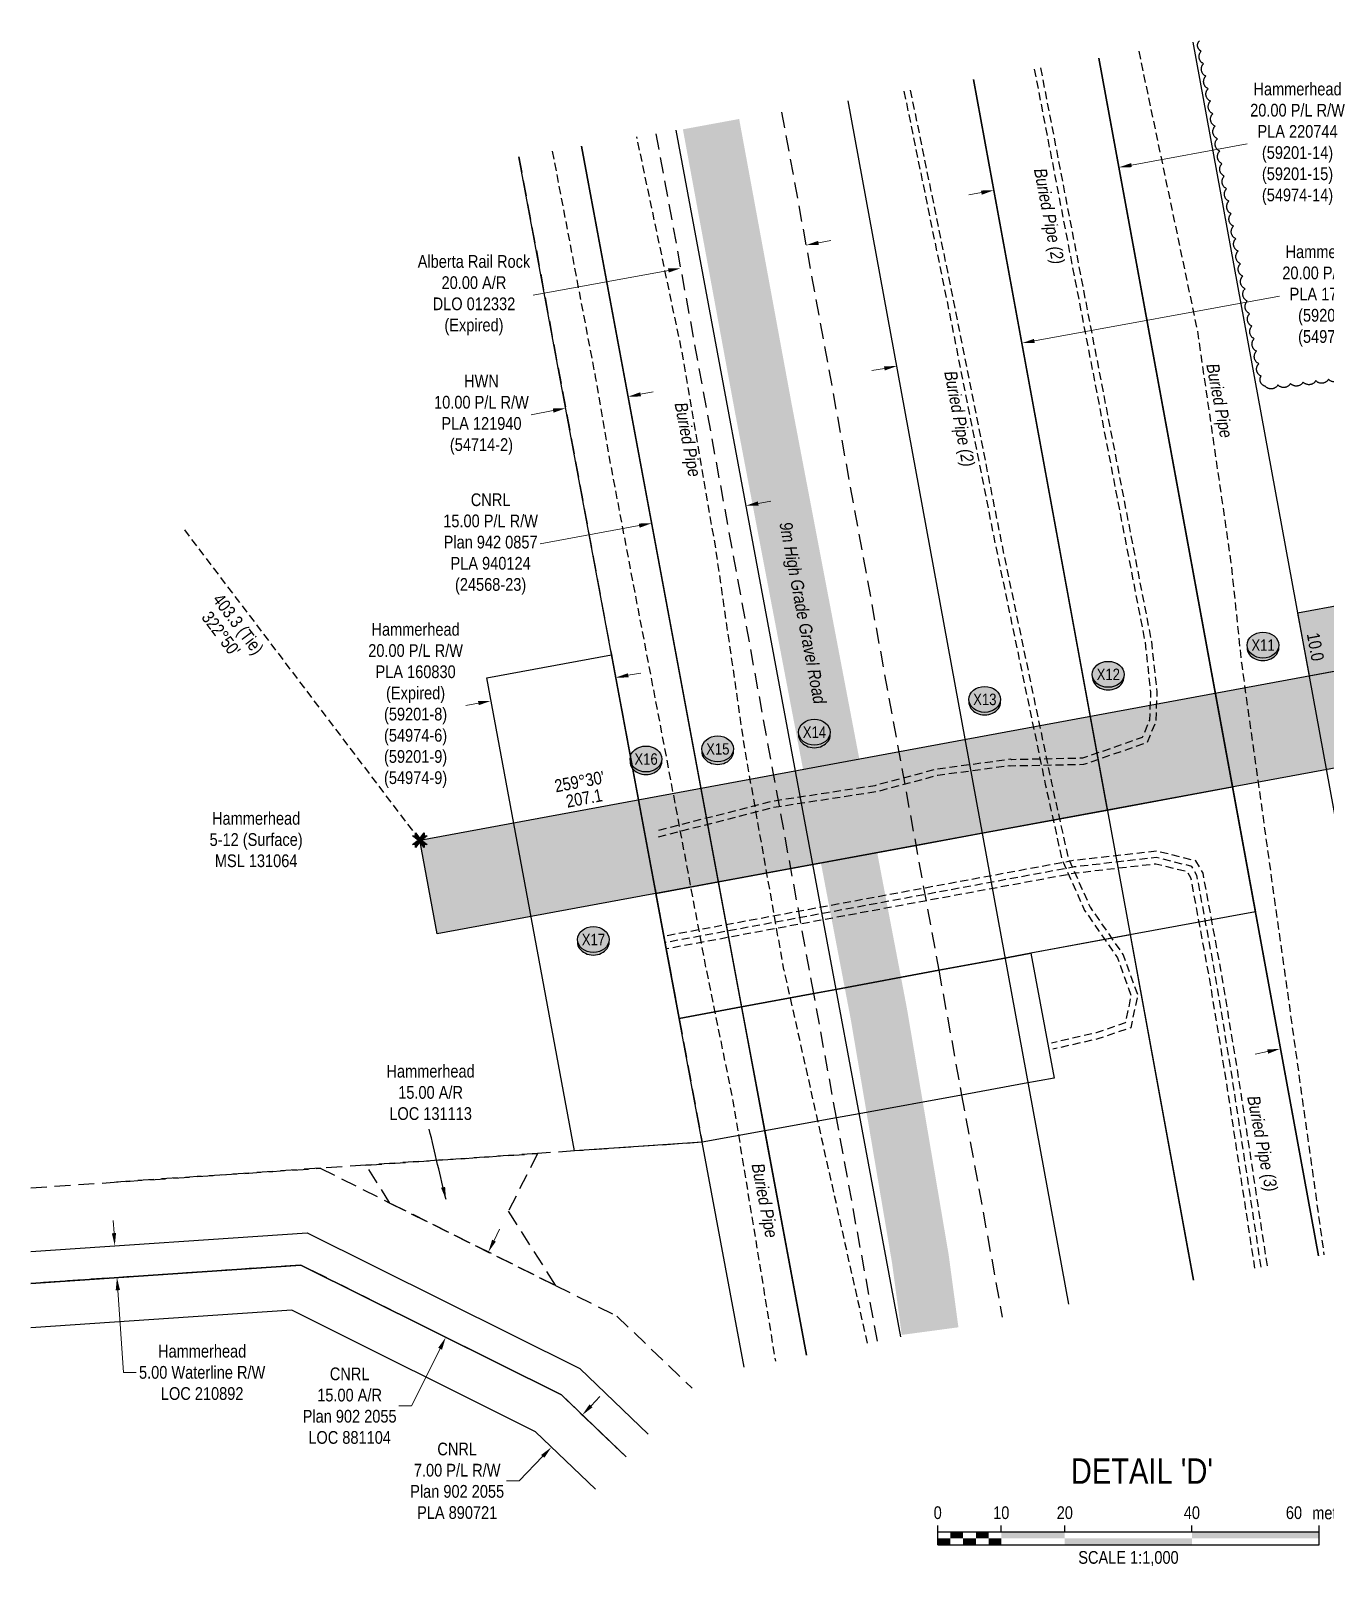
# Model space of a CAD drawing. Extents: x 404585 to 410512, y 6059634 to 6065450.
# Drawn here: x 408750 to 409768, y 6059634 to 6060848 of the extents above; entities that cross this region are included whole.
import ezdxf
from ezdxf.enums import TextEntityAlignment as Align

# ---------------------------------------------------------------- set-up
doc = ezdxf.new("R2010")
doc.units = 0
doc.header["$LTSCALE"] = 5
doc.header["$PDSIZE"] = 0.5
for name, pattern in [('0', [1, 1, 0]), ('foc-ACCESSROAD', [3.75, 2.5, -1.25]), ('foc-TIELINE', [1.875, 1.25, -0.625]), ('UG_PIPE', [1.875, 1.25, -0.625])]:
    doc.linetypes.add(name, pattern=pattern)
doc.layers.get('Defpoints').update_dxf_attribs({"color": 9})
for name, color, linetype in [('AS-PIPE-UG', 44, 'UG_PIPE'), ('AS-PIPE-UG-T', 44, 'Continuous'), ('AS-ROADS', 254, 'Continuous'), ('DETAIL-T', 7, 'Continuous'), ('F-AR', 190, 'foc-ACCESSROAD'), ('F-RW', 190, 'Continuous'), ('F-WS', 190, 'foc-ACCESSROAD'), ('L-BD', 7, 'Continuous'), ('L-BD1', 253, 'Continuous'), ('L-MON', 1, 'Continuous'), ('L-TIE', 7, 'foc-TIELINE'), ('P-CROSSINGS', 250, 'Continuous'), ('P-PROPOSED', 10, 'Continuous'), ('P-PROPOSED-H', 21, 'Continuous'), ('P-TEMP-H', 41, 'Continuous'), ('P-TEMP_WORKSPACE', 46, 'Continuous'), ('T-BUSH', 110, '0')]:
    doc.layers.add(name, color=color, linetype=linetype)
for name, color, linetype, lineweight in [('F-AR-T', 190, 'Continuous', 9), ('F-RW-T', 190, 'Continuous', 9), ('F-WS-T', 190, 'Continuous', 9), ('P-TEMP-T', 46, 'Continuous', 18), ('T-TEXT', 48, 'Continuous', 18)]:
    doc.layers.add(name, color=color, linetype=linetype, lineweight=lineweight)
doc.styles.add('80', font='ARIALN.TTF', dxfattribs={"height": 10})
doc.styles.add('80CG', font='ARIALN.TTF', dxfattribs={"height": 10})
doc.styles.add('80L', font='ARIALN.TTF', dxfattribs={"height": 10})
doc.styles.add('Crossing', font='ARIALN.TTF', dxfattribs={"height": 10})
doc.dimstyles.new('Compass 5 000', dxfattribs={"dimscale": 5, "dimtxt": 9, "dimasz": 2, "dimexe": 0.2, "dimexo": 0.0625, "dimgap": 0.5, "dimtad": 0, "dimtih": 1, "dimtoh": 1, "dimzin": 0, "dimdsep": 46, "dimtxsty": '80CG', "dimcen": 0.1, "dimse1": 1, "dimse2": 1, "dimclrd": 256, "dimclrt": 256, "dimaunit": 1, "dimadec": 4, "dimazin": 0, "dimtfac": 0.06, "dimtofl": 0, "dimtmove": 0, "dimatfit": 1, "dimfxl": 0.2, "dimtolj": 1, "dimtzin": 0, "dimlwd": -1, "dimarcsym": 0})

# ---------------------------------------------------------------- blocks, each defined once
blk = doc.blocks.new('*D516')
at = {"layer": 'Defpoints', "color": 0, "transparency": 16777216}
for p in [(409260.9, 6060661.2), (409489.6, 6059967.8), (409391.2, 6059949.7)]:
    blk.add_point(p, dxfattribs=at)
at = {"layer": 'F-AR-T', "transparency": 16777216}
for p, q in [((409369.1, 6060681.1), (409378.9, 6060682.9)), ((409251, 6060659.4), (409144.8, 6060640))]:
    blk.add_line(p, q, dxfattribs=at)
for points in [[(409368.8, 6060682.7), (409369.4, 6060679.4), (409359.3, 6060679.3)], [(409250.7, 6060661.1), (409251.3, 6060657.8), (409260.9, 6060661.2)]]:
    blk.add_solid(points, dxfattribs=at)
at = {"layer": 'F-AR-T', "transparency": 16777216, "insert": (409098.1, 6060640), "char_height": 10, "attachment_point": 5, "style": '80CG'}
blk.add_mtext('\\A1;Alberta Rail Rock\\P20.00 A/R\\PDLO 012332\\P(Expired)', dxfattribs=at)
blk = doc.blocks.new('*D538')
at = {"layer": 'Defpoints', "color": 0, "transparency": 16777216}
for p in [(409117.6, 6059883), (409075.9, 6059820), (409084.1, 6059815.9)]:
    blk.add_point(p, dxfattribs=at)
at = {"layer": 'F-AR-T', "transparency": 16777216}
for p, q in [((409113.9, 6059896.1), (409118.3, 6059905)), ((409071.5, 6059811.1), (409049.1, 6059766.2)), ((409049.1, 6059766.2), (409039.1, 6059766.2))]:
    blk.add_line(p, q, dxfattribs=at)
for points in [[(409112.4, 6059896.8), (409115.3, 6059895.3), (409109.4, 6059887.1)], [(409070, 6059811.8), (409073, 6059810.3), (409075.9, 6059820)]]:
    blk.add_solid(points, dxfattribs=at)
at = {"layer": 'F-AR-T', "transparency": 16777216, "insert": (409000.3, 6059766.2), "char_height": 10, "attachment_point": 5, "style": '80CG'}
blk.add_mtext('\\A1;CNRL\\P15.00 A/R\\PPlan 902 2055\\PLOC 881104', dxfattribs=at)
blk = doc.blocks.new('*D513')
at = {"layer": 'Defpoints', "color": 0, "transparency": 16777216}
for p in [(409111.5, 6060320.8), (409228, 6060240.1), (409129.8, 6060221.9)]:
    blk.add_point(p, dxfattribs=at)
at = {"layer": 'F-RW-T', "transparency": 16777216}
for p, q in [((409219.5, 6060340.9), (409229.3, 6060342.7)), ((409101.6, 6060319), (409091.8, 6060317.2))]:
    blk.add_line(p, q, dxfattribs=at)
for points in [[(409219.2, 6060342.5), (409219.8, 6060339.2), (409209.6, 6060339.1)], [(409101.3, 6060320.6), (409101.9, 6060317.4), (409111.5, 6060320.8)]]:
    blk.add_solid(points, dxfattribs=at)
at = {"layer": 'F-RW-T', "transparency": 16777216, "insert": (409052.2, 6060317.2), "char_height": 10, "attachment_point": 5, "style": '80CG'}
blk.add_mtext('\\A1;Hammerhead\\P20.00 P/L R/W\\PPLA 160830\\P(Expired)\\P(59201-8)\\P(54974-6)\\P(59201-9)\\P(54974-9)', dxfattribs=at)
blk = doc.blocks.new('*D514')
at = {"layer": 'Defpoints', "color": 0, "transparency": 16777216}
for p in [(409170.2, 6060551), (409238.3, 6060458.7), (409189.1, 6060449.6)]:
    blk.add_point(p, dxfattribs=at)
at = {"layer": 'F-RW-T', "transparency": 16777216}
for p, q in [((409229.2, 6060562), (409239.1, 6060563.8)), ((409160.4, 6060549.2), (409143.1, 6060545.9))]:
    blk.add_line(p, q, dxfattribs=at)
for points in [[(409228.9, 6060563.6), (409229.5, 6060560.3), (409219.4, 6060560.1)], [(409160.1, 6060550.8), (409160.7, 6060547.5), (409170.2, 6060551)]]:
    blk.add_solid(points, dxfattribs=at)
at = {"layer": 'F-RW-T', "transparency": 16777216, "insert": (409104, 6060545.9), "char_height": 10, "attachment_point": 5, "style": '80CG'}
blk.add_mtext('\\A1;HWN\\P10.00 P/L R/W\\PPLA 121940\\P(54714-2)', dxfattribs=at)
blk = doc.blocks.new('*D515')
at = {"layer": 'Defpoints', "color": 0, "transparency": 16777216}
for p in [(409237.9, 6060460.5), (409322.9, 6060415.1), (409248.9, 6060401.3)]:
    blk.add_point(p, dxfattribs=at)
at = {"layer": 'F-RW-T', "transparency": 16777216}
for p, q in [((409321.7, 6060476.1), (409331.6, 6060477.9)), ((409228.1, 6060458.7), (409150.3, 6060444.2))]:
    blk.add_line(p, q, dxfattribs=at)
for points in [[(409321.4, 6060477.7), (409322, 6060474.4), (409311.9, 6060474.3)], [(409227.8, 6060460.3), (409228.4, 6060457), (409237.9, 6060460.5)]]:
    blk.add_solid(points, dxfattribs=at)
at = {"layer": 'F-RW-T', "transparency": 16777216, "insert": (409111.2, 6060444.2), "char_height": 10, "attachment_point": 5, "style": '80CG'}
blk.add_mtext('\\A1;CNRL\\P15.00 P/L R/W\\PPlan 942 0857\\PPLA 940124\\P(24568-23)', dxfattribs=at)
blk = doc.blocks.new('*D517')
at = {"layer": 'Defpoints', "color": 0, "transparency": 16777216}
for p in [(409520.4, 6060649.6), (409422.1, 6060631.5), (409529.1, 6060602.2)]:
    blk.add_point(p, dxfattribs=at)
at = {"layer": 'F-RW-T', "transparency": 16777216}
for p, q in [((409538.9, 6060604), (409731.6, 6060639.3)), ((409420.9, 6060582.4), (409411.1, 6060580.6))]:
    blk.add_line(p, q, dxfattribs=at)
for points in [[(409538.6, 6060605.6), (409539.2, 6060602.3), (409529.1, 6060602.2)], [(409420.6, 6060584), (409421.2, 6060580.7), (409430.8, 6060584.2)]]:
    blk.add_solid(points, dxfattribs=at)
at = {"layer": 'F-RW-T', "transparency": 16777216, "insert": (409771.2, 6060639.3), "char_height": 10, "attachment_point": 5, "style": '80CG'}
blk.add_mtext('\\A1;Hammerhead\\P20.00 P/L R/W\\PPLA 170041\\P(59201-9)\\P(54974-9)', dxfattribs=at)
blk = doc.blocks.new('*D518')
at = {"layer": 'Defpoints', "color": 0, "transparency": 16777216}
for p in [(409605.4, 6060740.5), (409624, 6060639.4), (409525.6, 6060621.4)]:
    blk.add_point(p, dxfattribs=at)
at = {"layer": 'F-RW-T', "transparency": 16777216}
for p, q in [((409615.3, 6060742.3), (409706.3, 6060759)), ((409497.2, 6060720.7), (409487.4, 6060718.9))]:
    blk.add_line(p, q, dxfattribs=at)
for points in [[(409615, 6060743.9), (409615.6, 6060740.7), (409605.4, 6060740.5)], [(409496.9, 6060722.3), (409497.5, 6060719), (409507.1, 6060722.5)]]:
    blk.add_solid(points, dxfattribs=at)
at = {"layer": 'F-RW-T', "transparency": 16777216, "insert": (409745.9, 6060759), "char_height": 10, "attachment_point": 5, "style": '80CG'}
blk.add_mtext('\\A1;Hammerhead\\P20.00 P/L R/W\\PPLA 220744\\P(59201-14)\\P(59201-15)\\P(54974-14)', dxfattribs=at)
blk = doc.blocks.new('*D524')
at = {"layer": 'Defpoints', "color": 0, "transparency": 16777216}
for p in [(409805.7, 6060063.3), (409807.7, 6060054), (409734.2, 6060037.7)]:
    blk.add_point(p, dxfattribs=at)
at = {"layer": 'F-RW-T', "transparency": 16777216}
for p, q in [((409815.4, 6060065.4), (409825.2, 6060067.6)), ((409722.4, 6060044.8), (409712.6, 6060042.7))]:
    blk.add_line(p, q, dxfattribs=at)
for points in [[(409815.1, 6060067.1), (409815.8, 6060063.8), (409805.7, 6060063.3)], [(409722.1, 6060046.5), (409722.8, 6060043.2), (409732.2, 6060047)]]:
    blk.add_solid(points, dxfattribs=at)
at = {"layer": 'F-RW-T', "transparency": 16777216, "insert": (409864.3, 6060067.6), "char_height": 10, "attachment_point": 5, "style": '80CG'}
blk.add_mtext('\\A1;CNRL\\P15.00 P/L R/W\\PPLA 220903\\P(55455-5)', dxfattribs=at)
blk = doc.blocks.new('*D537')
at = {"layer": 'Defpoints', "color": 0, "transparency": 16777216}
for p in [(408807, 6059891.4), (408808.7, 6059866.5), (408817.3, 6059867.1)]:
    blk.add_point(p, dxfattribs=at)
at = {"layer": 'F-RW-T', "transparency": 16777216}
for p, q in [((408815, 6059902), (408814.3, 6059912)), ((408818, 6059857.1), (408822.4, 6059792.4)), ((408822.4, 6059792.4), (408832.4, 6059792.4))]:
    blk.add_line(p, q, dxfattribs=at)
for points in [[(408816.6, 6059902.1), (408813.3, 6059901.9), (408815.6, 6059892)], [(408819.7, 6059857.2), (408816.3, 6059857), (408817.3, 6059867.1)]]:
    blk.add_solid(points, dxfattribs=at)
at = {"layer": 'F-RW-T', "transparency": 16777216, "insert": (408884.3, 6059792.4), "char_height": 10, "attachment_point": 5, "style": '80CG'}
blk.add_mtext('\\A1;Hammerhead\\P5.00 Waterline R/W\\PLOC 210892', dxfattribs=at)
blk = doc.blocks.new('*D539')
at = {"layer": 'Defpoints', "color": 0, "transparency": 16777216}
for p in [(409198.7, 6059744.2), (409159.1, 6059733.6), (409174.5, 6059718.9)]:
    blk.add_point(p, dxfattribs=at)
at = {"layer": 'F-RW-T', "transparency": 16777216}
for p, q in [((409190.2, 6059766.1), (409197.1, 6059773.4)), ((409152.2, 6059726.4), (409133.7, 6059707.1)), ((409133.7, 6059707.1), (409123.7, 6059707.1))]:
    blk.add_line(p, q, dxfattribs=at)
for points in [[(409189, 6059767.3), (409191.4, 6059765), (409183.3, 6059758.9)], [(409151, 6059727.5), (409153.4, 6059725.2), (409159.1, 6059733.6)]]:
    blk.add_solid(points, dxfattribs=at)
at = {"layer": 'F-RW-T', "transparency": 16777216, "insert": (409084.9, 6059707.1), "char_height": 10, "attachment_point": 5, "style": '80CG'}
blk.add_mtext('\\A1;CNRL\\P7.00 P/L R/W\\PPlan 902 2055\\PPLA 890721', dxfattribs=at)
blk = doc.blocks.new('xing2')
h = blk.add_hatch(color=50)
h.dxf.hatch_style = 1
edge = h.paths.add_edge_path()
edge.add_ellipse((0, 0), major_axis=(-12.5, 0), ratio=0.816297, start_angle=0, end_angle=360)
h = blk.add_hatch(color=250)
h.dxf.hatch_style = 1
edge = h.paths.add_edge_path()
edge.add_ellipse((0, -2), major_axis=(-12.5, 0), ratio=0.816297, start_angle=0, end_angle=180)
edge.add_line((12.5, -2), (12.5, 0))
edge.add_ellipse((0, 0), major_axis=(-12.5, 0), ratio=0.816297, start_angle=0, end_angle=180, ccw=False)
edge.add_line((-12.5, 0), (-12.5, -2))
at = {"color": 250}
blk.add_ellipse((0, 0), major_axis=(-12.5, 0), ratio=0.816297, dxfattribs=at)
blk.add_ellipse((0, -2), major_axis=(-12.5, 0), ratio=0.816297, start_param=0, end_param=3.141593, dxfattribs=at)
at = {"color": 250, "style": 'Crossing'}
blk.add_attdef('CROSSING', text='', height=9, dxfattribs=at).set_placement((0.1, 0), align=Align.MIDDLE_CENTER)
at = {"color": 250, "style": 'Crossing', "flags": 1}
for tag, p in [('OWNER', (0.1, -12.5)), ('DESCRIPTION', (0.1, -25.8)), ('LOCATION', (0.1, -39.3)), ('DWG_REF', (0.1, -52.8))]:
    blk.add_attdef(tag, text='', height=9, dxfattribs=at).set_placement(p, align=Align.MIDDLE_CENTER)
blk = doc.blocks.new('TEMP')
h = blk.add_hatch(color=255)
h.dxf.hatch_style = 1
h.paths.add_polyline_path([(0, 0.25), (-0.67, 1.15), (-0.67, 0.67), (-1.15, 0.67), (-0.25, 0), (-1.15, -0.67), (-0.67, -0.67), (-0.67, -1.15), (0, -0.25), (0.67, -1.15), (0.67, -0.67), (1.15, -0.67), (0.25, 0), (1.15, 0.67), (0.67, 0.67), (0.67, 1.15)])
h.paths.add_polyline_path([(0.57, 0.85), (0.57, 0.57), (0.85, 0.57), (0.08, 0), (0.85, -0.57), (0.57, -0.57), (0.57, -0.85), (0, -0.08), (-0.57, -0.85), (-0.57, -0.57), (-0.85, -0.57), (-0.08, 0), (-0.85, 0.57), (-0.57, 0.57), (-0.57, 0.85), (0, 0.08)], flags=16)
h = blk.add_hatch(color=1)
h.dxf.hatch_style = 1
h.paths.add_polyline_path([(0, 0.08), (-0.57, 0.85), (-0.57, 0.57), (-0.85, 0.57), (-0.08, 0), (-0.85, -0.57), (-0.57, -0.57), (-0.57, -0.85), (0, -0.08), (0.57, -0.85), (0.57, -0.57), (0.85, -0.57), (0.08, 0), (0.85, 0.57), (0.57, 0.57), (0.57, 0.85)])
at = {"color": 1}
for p, q in [((-0.08, 0), (0.08, 0)), ((0, 0.08), (0, -0.08))]:
    blk.add_line(p, q, dxfattribs=at)
at = {"color": 255, "flags": 128}
blk.add_lwpolyline([(-0.25, 0), (-1.15, 0.67), (-0.67, 0.67), (-0.67, 1.15), (0, 0.25), (0.67, 1.15), (0.67, 0.67), (1.15, 0.67), (0.25, 0), (1.15, -0.67), (0.67, -0.67), (0.67, -1.15), (0, -0.25), (-0.67, -1.15), (-0.67, -0.67), (-1.15, -0.67)], close=True, dxfattribs=at)
at = {"color": 1, "flags": 128}
blk.add_lwpolyline([(-0.08, 0), (-0.85, 0.57), (-0.57, 0.57), (-0.57, 0.85), (0, 0.08), (0.57, 0.85), (0.57, 0.57), (0.85, 0.57), (0.08, 0), (0.85, -0.57), (0.57, -0.57), (0.57, -0.85), (0, -0.08), (-0.57, -0.85), (-0.57, -0.57), (-0.85, -0.57)], close=True, dxfattribs=at)
blk = doc.blocks.new('*U316')
at = {"color": 0}
for p, q in [((-150, 0), (-150, 15)), ((-100, 10), (-100, 15)), ((-50, 10), (-50, 15)), ((50, 10), (50, 15)), ((150.2, 0), (150.2, 15)), ((-150, 10), (150.2, 10)), ((-150, 0), (150.2, 0))]:
    blk.add_line(p, q, dxfattribs=at)
for points in [[(-150, 5), (-140, 5), (-150, 0), (-140, 0)], [(-140, 10), (-130, 10), (-140, 5), (-130, 5)], [(-130, 5), (-120, 5), (-130, 0), (-120, 0)], [(-120, 10), (-110, 10), (-120, 5), (-110, 5)], [(-110, 5), (-100, 5), (-110, 0), (-100, 0)], [(-100, 10), (-50, 10), (-100, 5), (-50, 5)], [(-50, 5), (50, 5), (-50, 0), (50, 0)], [(50, 10), (150.2, 10), (50, 5), (150.2, 5)]]:
    blk.add_solid(points, dxfattribs=at)
at = {"color": 0, "style": '80'}
blk.add_text('metres', height=10, dxfattribs=at).set_placement((162.2, 20), align=Align.CENTER)
at = {"color": 0, "char_height": 10, "style": '80'}
for s, insert, attachment_point in [('0', (-150, 30.2), 2), ('10', (-100, 30.2), 2), ('20', (-50, 30.2), 2), ('40', (50, 30.2), 2), ('60', (136.7, 30.2), 3), ('SCALE 1:1,000', (0.1, -5), 2)]:
    blk.add_mtext(s, dxfattribs=dict(at, insert=insert, attachment_point=attachment_point))

msp = doc.modelspace()

# ---------------------------------------------------------------- hatches: boundary and pattern name
at = {"layer": 'P-PROPOSED-H'}
h = msp.add_hatch(color=256, dxfattribs=at)
h.dxf.hatch_style = 1
h.paths.add_polyline_path([(410512.495, 6061048.02), (410346.073, 6060594.425), (410112.942, 6060330.36), (409069.221, 6060137.496), (409055.592, 6060211.247), (410073.854, 6060399.407), (410280.518, 6060633.494), (410442.085, 6061073.854)])
at = {"layer": 'P-TEMP-H'}
h = msp.add_hatch(color=256, dxfattribs=at)
h.dxf.hatch_style = 1
h.paths.add_polyline_path([(409754.99, 6060340.485), (410062.642, 6060397.335), (410073.854, 6060399.407), (410081.969, 6060408.598), (410041.548, 6060444.284), (409745.904, 6060389.653)])

# ---------------------------------------------------------------- linework, layer by layer
at = {"layer": 'AS-PIPE-UG', "flags": 128}
for points in [[(409621.017, 6060831.89), (409667.152, 6060611.562), (409693.523, 6060429.392), (409701.756, 6060350.78), (409766.713, 6059884.899)], [(409538.839, 6060817.878), (409573.537, 6060638.036), (409625.97, 6060366.725), (409630.303, 6060327.74), (409629.452, 6060305.708), (409623.721, 6060291.869), (409576.77, 6060275.61), (409520.968, 6060274.47), (409520.276, 6060274.791), (409461.894, 6060267.008), (409413.423, 6060254.045), (409332.242, 6060241.648), (409241.602, 6060218.296)], [(409543.769, 6060818.719), (409578.446, 6060638.983), (409630.917, 6060367.477), (409635.314, 6060327.921), (409634.414, 6060304.621), (409627.481, 6060287.88), (409577.661, 6060270.628), (409519.912, 6060269.447), (409519.492, 6060269.642), (409462.874, 6060262.094), (409414.449, 6060249.144), (409333.246, 6060236.744), (409242.849, 6060213.454)], [(409436.34, 6060800.4), (409471.853, 6060626.991), (409508.165, 6060443.722), (409547.502, 6060255.357), (409560.587, 6060196.028), (409578.419, 6060155.933), (409604.264, 6060118.558), (409614.963, 6060089.112), (409610.431, 6060067.352), (409587.473, 6060059.653), (409552.352, 6060051.59)], [(409441.272, 6060801.241), (409476.755, 6060627.978), (409513.064, 6060444.719), (409552.39, 6060256.407), (409565.361, 6060197.598), (409582.798, 6060158.392), (409608.743, 6060120.872), (409620.148, 6060089.484), (409614.741, 6060063.523), (409588.83, 6060054.835), (409553.471, 6060046.716)], [(409407.646, 6059815.399), (409342.11, 6060109.192), (409341.95, 6060109.197), (409311.102, 6060283.443), (409288.328, 6060440.662), (409261.597, 6060596.335), (409226.203, 6060764.569)], [(409159.714, 6060753.231), (409193.529, 6060575.782), (409203.853, 6060515.407), (409220.955, 6060424.961), (409249.252, 6060276.96), (409280.044, 6060112.768), (409301.753, 6060006.19), (409335.164, 6059801.37)], [(409722.182, 6059876.279), (409699.595, 6060024.527), (409686.28, 6060105.59), (409671.564, 6060185.163), (409666.002, 6060194.897), (409635.139, 6060202.535), (409569.492, 6060195.057), (409247.466, 6060135.463)], [(409717.269, 6059875.328), (409694.657, 6060023.745), (409681.354, 6060104.73), (409666.802, 6060183.419), (409662.723, 6060190.557), (409634.811, 6060197.465), (409570.231, 6060190.109), (409248.381, 6060130.547)], [(409712.356, 6059874.377), (409689.718, 6060022.964), (409676.428, 6060103.87), (409662.039, 6060181.675), (409659.443, 6060186.218), (409634.483, 6060192.395), (409570.97, 6060185.16), (409249.296, 6060125.632)]]:
    msp.add_lwpolyline(points, dxfattribs=at)
at = {"layer": 'AS-ROADS', "const_width": 45, "flags": 128}
msp.add_lwpolyline([(409456.863, 6059824.925), (409449.263, 6059881.559), (409416.515, 6060074.833), (409377.839, 6060277.53), (409325.883, 6060550.162), (409284.581, 6060774.523)], dxfattribs=at)
at = {"layer": 'F-AR'}
for points in [[(409340.089, 6060783.988), (409463.727, 6060108.789), (409481.699, 6060010.638), (409513.693, 6059835.925)], [(409415.481, 6059816.916), (409383.291, 6059992.703), (409365.37, 6060090.569), (409241.482, 6060767.174)], [(408749.585, 6059937.623), (408977.143, 6059953.061), (409032.055, 6059925.681), (409162.222, 6059860.77), (409210.483, 6059836.706), (409269.68, 6059780.053)], [(409217.841, 6059725.875), (409166.838, 6059774.678), (408961.908, 6059876.862), (408884.344, 6059871.598), (408749.585, 6059862.459)]]:
    msp.add_lwpolyline(points, dxfattribs=at)
msp.add_lwpolyline([(409162.224, 6059860.77), (409032.057, 6059925.681), (409013.098, 6059955.502), (409148.123, 6059964.66), (409125.103, 6059919.16), (409162.224, 6059860.77)], close=True, dxfattribs=at)
at = {"layer": 'F-RW'}
for points in [[(409663.598, 6060839.151), (409836.028, 6059898.315)], [(409589.659, 6060826.543), (409712.758, 6060154.873), (409610.986, 6060136.048), (409536.093, 6060122.181), (409512.828, 6060117.863), (409463.729, 6060108.782), (409382.755, 6060093.786), (409365.37, 6060090.562), (409308.672, 6060080.061), (409259.476, 6060070.95), (409241.172, 6060169.27), (409290.393, 6060178.348), (409347.368, 6060188.879), (409364.448, 6060192.038), (409445.73, 6060207.063), (409494.758, 6060216.124), (409596.423, 6060234.915), (409491.075, 6060809.733)], [(409762.391, 6059884.062), (409589.659, 6060826.543)], [(409491.075, 6060809.733), (409664.208, 6059865.058)], [(409566.025, 6059846.054), (409392.49, 6060792.923)], [(409256.809, 6060769.787), (409433.688, 6059820.44)], [(409310.541, 6059796.604), (409277.64, 6059973.452), (409259.506, 6060070.945), (409206.243, 6060357.156), (409133.443, 6060748.752)], [(409359.622, 6059806.104), (409182.716, 6060757.153)], [(409182.755, 6060757.16), (409308.676, 6060080.06), (409326.837, 6059982.408), (409359.627, 6059806.105)], [(409664.208, 6059865.058), (409614.426, 6060136.684), (409536.091, 6060122.192), (409512.817, 6060117.871), (409463.727, 6060108.789), (409382.753, 6060093.79), (409365.37, 6060090.569), (409308.674, 6060080.064), (409259.476, 6060070.95), (409241.18, 6060169.273), (409290.391, 6060178.362), (409347.367, 6060188.89), (409364.446, 6060192.045), (409445.73, 6060207.063), (409494.758, 6060216.124), (409596.423, 6060234.915), (409694.759, 6060253.086), (409762.391, 6059884.062)], [(408749.585, 6059887.525), (408966.976, 6059902.267), (409181.376, 6059795.369), (409235.125, 6059743.938)], [(409217.841, 6059725.875), (409166.838, 6059774.678), (408961.908, 6059876.862), (408884.344, 6059871.598), (408749.585, 6059862.459)], [(408749.585, 6059862.459), (408884.344, 6059871.598), (408961.908, 6059876.862), (409166.838, 6059774.678), (409217.841, 6059725.875)], [(409193.637, 6059700.579), (409146.47, 6059745.711), (408954.794, 6059841.287), (408877.236, 6059836.028), (408749.585, 6059827.369)]]:
    msp.add_lwpolyline(points, dxfattribs=at)
msp.add_lwpolyline([(409206.184, 6060357.122), (409259.485, 6060070.96), (409308.676, 6060080.06), (409365.37, 6060090.569), (409382.753, 6060093.79), (409463.729, 6060108.789), (409512.91, 6060117.897), (409536.091, 6060122.192), (409554.512, 6060023.91), (409530.908, 6060019.606), (409481.701, 6060010.638), (409400.987, 6059995.927), (409383.291, 6059992.703), (409326.837, 6059982.408), (409277.626, 6059973.449), (409177.144, 6059966.629), (409108.179, 6060338.971), (409206.184, 6060357.122)], close=True, dxfattribs=at)
at = {"layer": 'F-WS'}
msp.add_lwpolyline([(409133.483, 6060748.758), (409206.203, 6060357.132), (409259.478, 6060070.939), (409277.615, 6059973.445), (409177.144, 6059966.629), (409148.123, 6059964.66), (409013.098, 6059955.502), (408977.143, 6059953.061), (408816.982, 6059942.196)], dxfattribs=at)
at = {"layer": 'L-TIE'}
msp.add_line((409055.592, 6060211.247), (408869.784, 6060456.428), dxfattribs=at)
at = {"layer": 'P-PROPOSED'}
msp.add_lwpolyline([(410512.495, 6061048.02), (410346.073, 6060594.425), (410112.942, 6060330.36), (409069.221, 6060137.496), (409055.592, 6060211.247), (410073.854, 6060399.407), (410280.518, 6060633.494), (410442.085, 6061073.854)], dxfattribs=at)
at = {"layer": 'P-TEMP_WORKSPACE'}
msp.add_lwpolyline([(409754.99, 6060340.485), (410062.642, 6060397.335), (410073.854, 6060399.407), (410081.969, 6060408.598), (410041.548, 6060444.284), (409745.904, 6060389.653)], close=True, dxfattribs=at)
at = {"layer": 'T-BUSH', "flags": 128}
msp.add_lwpolyline([(410508.501, 6060448.542, -0.52056705), (410500.89, 6060455.029, -0.52056705), (410493.28, 6060461.517, -0.52056705), (410485.67, 6060468.004, -0.52056705), (410478.059, 6060474.491, -0.52056705), (410470.449, 6060480.978, -0.52056705), (410462.838, 6060487.465, -0.52056705), (410455.228, 6060493.952, -0.52056705), (410447.618, 6060500.439, -0.52056705), (410440.007, 6060506.926, -0.52056705), (410432.397, 6060513.413, -0.52056705), (410424.787, 6060519.901, -0.52056705), (410417.176, 6060526.388, -0.52056705), (410409.566, 6060532.875, -0.52056705), (410401.956, 6060539.362, -0.52056705), (410394.345, 6060545.849, -0.52056705), (410386.735, 6060552.336, -0.52056705), (410379.125, 6060558.823, -0.52056705), (410371.514, 6060565.31, -0.52056705), (410363.904, 6060571.798, -0.52056705), (410356.294, 6060578.285, -0.52056705), (410348.295, 6060583.961, -0.52056705), (410341.003, 6060577.363, -0.52056705), (410334.148, 6060570.082, -0.52056705), (410327.293, 6060562.802, -0.52056705), (410320.437, 6060555.522, -0.52056705), (410313.582, 6060548.241, -0.52056705), (410306.727, 6060540.961, -0.52056705), (410299.871, 6060533.681, -0.52056705), (410293.016, 6060526.4, -0.52056705), (410286.16, 6060519.12, -0.52056705), (410279.305, 6060511.839, -0.52056705), (410272.45, 6060504.559, -0.52056705), (410265.594, 6060497.279, -0.52056705), (410258.739, 6060489.998, -0.52056705), (410251.883, 6060482.718, -0.52056705), (410245.028, 6060475.438, -0.52056705), (410238.173, 6060468.157, -0.52056705), (410231.317, 6060460.877, -0.52056705), (410224.462, 6060453.596, -0.52056705), (410217.607, 6060446.316, -0.52056705), (410210.751, 6060439.036, -0.52056705), (410203.896, 6060431.755, -0.52056705), (410197.04, 6060424.475, -0.52056705), (410190.185, 6060417.195, -0.52056705), (410183.33, 6060409.914, -0.52056705), (410176.474, 6060402.634, -0.52056705), (410169.619, 6060395.354, -0.52056705), (410162.764, 6060388.073, -0.52056705), (410155.908, 6060380.793, -0.52056705), (410149.053, 6060373.512, -0.52056705), (410142.197, 6060366.232, -0.52056705), (410135.342, 6060358.952, -0.52056705), (410128.487, 6060351.671, -0.52056705), (410121.631, 6060344.391, -0.52056705), (410114.776, 6060337.111, -0.52056705), (410107.921, 6060329.83, -0.52056705), (410099.965, 6060325.075, -0.52056705), (410089.966, 6060325.017, -0.52056705), (410079.966, 6060324.958, -0.52056705), (410069.966, 6060324.899, -0.52056705), (410059.966, 6060324.841, -0.52056705), (410049.966, 6060324.782, -0.52056705), (410039.966, 6060324.723, -0.52056705), (410029.967, 6060324.664, -0.52056705), (410019.967, 6060324.606, -0.52056705), (410009.967, 6060324.547, -0.52056705), (409999.967, 6060324.488, -0.52056705), (409989.967, 6060324.43, -0.52056705), (409979.967, 6060324.371, -0.52056705), (409969.968, 6060324.312, -0.52056705), (409959.968, 6060324.254, -0.52056705), (409949.968, 6060324.195, -0.52056705), (409940.045, 6060324.759, -0.52056705), (409930.361, 6060327.253, -0.52056705), (409920.678, 6060329.748, -0.52056705), (409910.994, 6060332.243, -0.52056705), (409901.31, 6060334.738, -0.52056705), (409891.626, 6060337.233, -0.52056705), (409881.943, 6060339.728, -0.52056705), (409872.259, 6060342.223, -0.52056705), (409862.575, 6060344.718, -0.52056705), (409852.891, 6060347.212, -0.52056705), (409843.207, 6060349.707, -0.52056705), (409833.524, 6060352.202, -0.52056705), (409828.238, 6060358.753, -0.52056705), (409826.534, 6060368.607, -0.52056705), (409824.829, 6060378.461, -0.52056705), (409823.125, 6060388.314, -0.52056705), (409821.42, 6060398.168, -0.52056705), (409819.716, 6060408.022, -0.52056705), (409818.011, 6060417.875, -0.52056705), (409816.307, 6060427.729, -0.52056705), (409814.602, 6060437.583, -0.52056705), (409812.898, 6060447.436, -0.52056705), (409811.194, 6060457.29, -0.52056705), (409809.489, 6060467.144, -0.52056705), (409807.785, 6060476.997, -0.52056705), (409806.08, 6060486.851, -0.52056705), (409804.376, 6060496.705, -0.52056705), (409802.671, 6060506.558, -0.52056705), (409800.967, 6060516.412, -0.52056705), (409799.262, 6060526.266, -0.52056705), (409797.558, 6060536.119, -0.52056705), (409795.853, 6060545.973, -0.52056705), (409794.149, 6060555.827, -0.52056705), (409792.444, 6060565.68, -0.52056705), (409789.966, 6060575.185, -0.52056705), (409780.142, 6060574.911, -0.52056705), (409770.203, 6060573.811, -0.52056705), (409760.264, 6060572.711, -0.52056705), (409750.324, 6060571.612, -0.52056705), (409740.385, 6060570.512, -0.52056705), (409730.446, 6060569.412, -0.52056705), (409720.506, 6060568.313, -0.52056705), (409717.28, 6060576.245, -0.52056705), (409715.469, 6060586.079, -0.52056705), (409713.657, 6060595.914, -0.52056705), (409711.846, 6060605.748, -0.52056705), (409710.034, 6060615.583, -0.52056705), (409708.222, 6060625.417, -0.52056705), (409706.411, 6060635.252, -0.52056705), (409704.599, 6060645.086, -0.52056705), (409702.787, 6060654.921, -0.52056705), (409700.976, 6060664.755, -0.52056705), (409699.164, 6060674.59, -0.52056705), (409697.352, 6060684.424, -0.52056705), (409695.541, 6060694.259, -0.52056705), (409693.729, 6060704.094, -0.52056705), (409691.917, 6060713.928, -0.52056705), (409690.106, 6060723.763, -0.52056705), (409688.294, 6060733.597, -0.52056705), (409686.483, 6060743.432, -0.52056705), (409684.671, 6060753.266, -0.52056705), (409682.859, 6060763.101, -0.52056705), (409681.048, 6060772.935, -0.52056705), (409679.236, 6060782.77, -0.52056705), (409677.424, 6060792.604, -0.52056705), (409675.613, 6060802.439, -0.52056705), (409673.801, 6060812.273, -0.52056705), (409671.989, 6060822.108, -0.52056705), (409670.178, 6060831.942, -0.52056705), (409668.683, 6060840.059, -0.52056705)], format="xyb", dxfattribs=at)

# ---------------------------------------------------------------- block references
at = {"layer": 'DETAIL-T', "xscale": 0.9995923200000004, "yscale": 0.9995923200000004, "zscale": 0.9995923200000004}
msp.add_blockref('*U316', (409612.825, 6059656.879), dxfattribs=at)
at = {"layer": 'L-MON', "color": 2, "xscale": 5.000000000000005, "yscale": 5.000000000000005, "zscale": 5.000000000000005}
msp.add_blockref('TEMP', (409055.592, 6060211.247), dxfattribs=at)
at = {"layer": 'P-CROSSINGS', "xscale": 0.9995923200000004, "yscale": 0.9995923200000004, "zscale": 0.9995923200000004}
for p, values in [((409718.701, 6060364.661), {'CROSSING': 'X11'}), ((409596.968, 6060341.629), {'CROSSING': 'X12'}), ((409499.827, 6060321.955), {'CROSSING': 'X13'}), ((409365.849, 6060296.152), {'CROSSING': 'X14'}), ((409233.399, 6060275.021), {'CROSSING': 'X16'}), ((409289.795, 6060283), {'CROSSING': 'X15'}), ((409191.991, 6060133.013), {'CROSSING': 'X17'})]:
    msp.add_blockref('xing2', p, dxfattribs=at).add_auto_attribs(values)

# ---------------------------------------------------------------- texts
at = {"layer": 'AS-PIPE-UG-T', "char_height": 10, "attachment_point": 1, "rotation": 280.938176, "style": '80L'}
for s, width, insert in [('{\\fArial Narrow|b0|i1|c0|p34;Buried Pipe (2)}', 75.84352, (409548.331, 6060740.606)), ('{\\fArial Narrow|b0|i1|c0|p34;Buried Pipe (2)}', 151.61883, (409477.761, 6060581.216)), ('{\\fArial Narrow|b0|i1|c0|p34;Buried Pipe}', 151.61883, (409683.876, 6060587.024)), ('{\\fArial Narrow|b0|i1|c0|p34;Buried Pipe}', 151.61883, (409265.661, 6060556.426)), ('{\\fArial Narrow|b0|i1|c0|p34;Buried Pipe (3)}', 151.61883, (409716.046, 6060010.903))]:
    msp.add_mtext_dynamic_manual_height_columns(s, width=width, gutter_width=100, heights=[0], dxfattribs=dict(at, insert=insert))
at = {"layer": 'DETAIL-T', "color": 3, "insert": (409623.48, 6059714.803), "char_height": 19.9918, "width": 223.76676, "attachment_point": 5, "style": '80CG'}
msp.add_mtext("DETAIL 'D'", dxfattribs=at)
at = {"layer": 'F-AR-T', "insert": (409063.989, 6060034.417), "char_height": 10, "attachment_point": 2, "rotation": 0.024768, "style": '80L'}
msp.add_mtext_dynamic_manual_height_columns('Hammerhead\\P15.00 A/R\\PLOC 131113', width=406.82261, gutter_width=250.102, heights=[0], dxfattribs=at)
at = {"layer": 'F-WS-T', "insert": (408926.759, 6060233.335), "char_height": 10, "attachment_point": 2, "rotation": 0.024768, "style": '80L'}
msp.add_mtext_dynamic_manual_height_columns('Hammerhead\\P5-12 (Surface)\\PMSL 131064', width=81.36452, gutter_width=50.02, heights=[0], dxfattribs=at)
at = {"layer": 'L-BD', "style": '80L'}
for s, p in [('403.3 (Tie)', (408911.723, 6060380.506)), ("322°50'", (408899.219, 6060373.548))]:
    msp.add_text(s, height=10, rotation=307.1564, dxfattribs=at).set_placement(p, align=Align.MIDDLE)
at = {"layer": 'L-BD1', "style": '80L'}
for s, p in [("259°30'", (409181.097, 6060257.313)), ('207.1', (409184.8, 6060244.23))]:
    msp.add_text(s, height=10, rotation=10.6884, dxfattribs=at).set_placement(p, align=Align.MIDDLE)
at = {"layer": 'P-TEMP-T', "style": '80L'}
msp.add_text('10.0', height=10, rotation=280.385506, dxfattribs=at).set_placement((409760.07, 6060363.304), align=Align.MIDDLE)
at = {"layer": 'T-TEXT', "insert": (409348.146, 6060462.248), "char_height": 10, "attachment_point": 1, "rotation": 280.78966, "style": '80L'}
msp.add_mtext_dynamic_manual_height_columns('{\\fArial Narrow|b0|i1|c0|p34;9m High Grade Gravel Road}', width=145.8367, gutter_width=50, heights=[0], dxfattribs=at)

# ---------------------------------------------------------------- dimensions: what is measured, and where the dimension line sits
at = {"layer": 'F-AR-T', "color": 3}
dim = msp.add_linear_dim(base=(409075.929, 6059820.008), p1=(409117.587, 6059883.029), p2=(409084.125, 6059815.921), angle=243.497846, text='CNRL\\P15.00 A/R\\PPlan 902 2055\\PLOC 881104', dimstyle='Compass 5 000', dxfattribs=at)
dim.commit()
dim.dimension.update_dxf_attribs({"geometry": '*D538', "text_midpoint": (409000.333, 6059766.206), "dimtype": 161})
at = {"layer": 'F-RW-T', "color": 2}
for base, p1, p2, angle, text, picture, middle in [((409605.429, 6060740.5), (409525.6, 6060621.352), (409623.962, 6060639.379), 10.385506, 'Hammerhead\\P20.00 P/L R/W\\PPLA 220744\\P(59201-14)\\P(59201-15)\\P(54974-14)', '*D518', (409745.871, 6060758.993)), ((409529.113, 6060602.183), (409422.067, 6060631.541), (409520.429, 6060649.568), 10.385506, 'Hammerhead\\P20.00 P/L R/W\\PPLA 170041\\P(59201-9)\\P(54974-9)', '*D517', (409771.157, 6060639.297)), ((409170.21, 6060550.979), (409238.252, 6060458.742), (409189.058, 6060449.596), 190.531352, 'HWN\\P10.00 P/L R/W\\PPLA 121940\\P(54714-2)', '*D514', (409104.031, 6060545.942)), ((409237.898, 6060460.495), (409322.9, 6060415.061), (409248.909, 6060401.297), 190.537266, 'CNRL\\P15.00 P/L R/W\\PPlan 942 0857\\PPLA 940124\\P(24568-23)', '*D515', (409111.207, 6060444.199)), ((409805.66, 6060063.268), (409734.231, 6060037.713), (409807.715, 6060053.982), 12.483653, 'CNRL\\P15.00 P/L R/W\\PPLA 220903\\P(55455-5)', '*D524', (409864.296, 6060067.596))]:
    dim = msp.add_linear_dim(base=base, p1=p1, p2=p2, angle=angle, text=text, dimstyle='Compass 5 000', override={"dimtxt": 10}, dxfattribs=at)
    dim.commit()
    dim.dimension.update_dxf_attribs({"geometry": picture, "text_midpoint": middle, "dimtype": 161})
at = {"layer": 'F-RW-T'}
dim = msp.add_linear_dim(base=(409111.475, 6060320.835), p1=(409227.997, 6060240.096), p2=(409129.849, 6060221.873), angle=190.518163, text='Hammerhead\\P20.00 P/L R/W\\PPLA 160830\\P(Expired)\\P(59201-8)\\P(54974-6)\\P(59201-9)\\P(54974-9)', dimstyle='Compass 5 000', override={"dimtxt": 10}, dxfattribs=at)
dim.commit()
dim.dimension.update_dxf_attribs({"geometry": '*D513', "text_midpoint": (409052.248, 6060317.18), "dimtype": 161})
at = {"layer": 'F-RW-T', "color": 3}
for base, p1, p2, angle, text, picture, middle in [((408817.331, 6059867.054), (408807.038, 6059891.421), (408808.73, 6059866.47), 273.879715, 'Hammerhead\\P5.00 Waterline R/W\\PLOC 210892', '*D537', (408884.272, 6059792.405)), ((409159.111, 6059733.616), (409198.73, 6059744.162), (409174.526, 6059718.866), 226.263495, 'CNRL\\P7.00 P/L R/W\\PPlan 902 2055\\PPLA 890721', '*D539', (409084.945, 6059707.073))]:
    dim = msp.add_linear_dim(base=base, p1=p1, p2=p2, angle=angle, text=text, dimstyle='Compass 5 000', override={"dimtxt": 10}, dxfattribs=at)
    dim.commit()
    dim.dimension.update_dxf_attribs({"geometry": picture, "text_midpoint": middle, "dimtype": 161})

# ---------------------------------------------------------------- leaders
at = {"layer": 'F-AR-T', "path_type": 1}
msp.add_leader([(409076.127, 6059928.337), (409062.962, 6059983.789)], dimstyle='Compass 5 000', dxfattribs=at)

# ---------------------------------------------------------------- next in the draw order: texts
at = {"layer": 'AS-PIPE-UG-T', "insert": (409326.18, 6059957.686), "char_height": 10, "attachment_point": 1, "rotation": 280.938176, "style": '80L', "bg_fill": 3, "box_fill_scale": 1.1, "bg_fill_color": 256, "bg_fill_transparency": 0}
msp.add_mtext_dynamic_manual_height_columns('{\\fArial Narrow|b0|i1|c0|p34;Buried Pipe}', width=59.03588, gutter_width=100, heights=[0], dxfattribs=at)

# ---------------------------------------------------------------- next in the draw order: dimensions: what is measured, and where the dimension line sits
at = {"layer": 'F-AR-T', "color": 2}
dim = msp.add_linear_dim(base=(409260.87, 6060661.242), p1=(409489.551, 6059967.764), p2=(409391.158, 6059949.746), angle=190.376944, text='Alberta Rail Rock\\P20.00 A/R\\PDLO 012332\\P(Expired)', dimstyle='Compass 5 000', dxfattribs=at)
dim.commit()
dim.dimension.update_dxf_attribs({"geometry": '*D516', "text_midpoint": (409098.11, 6060639.994), "dimtype": 161})

doc.saveas('drawing.dxf')
